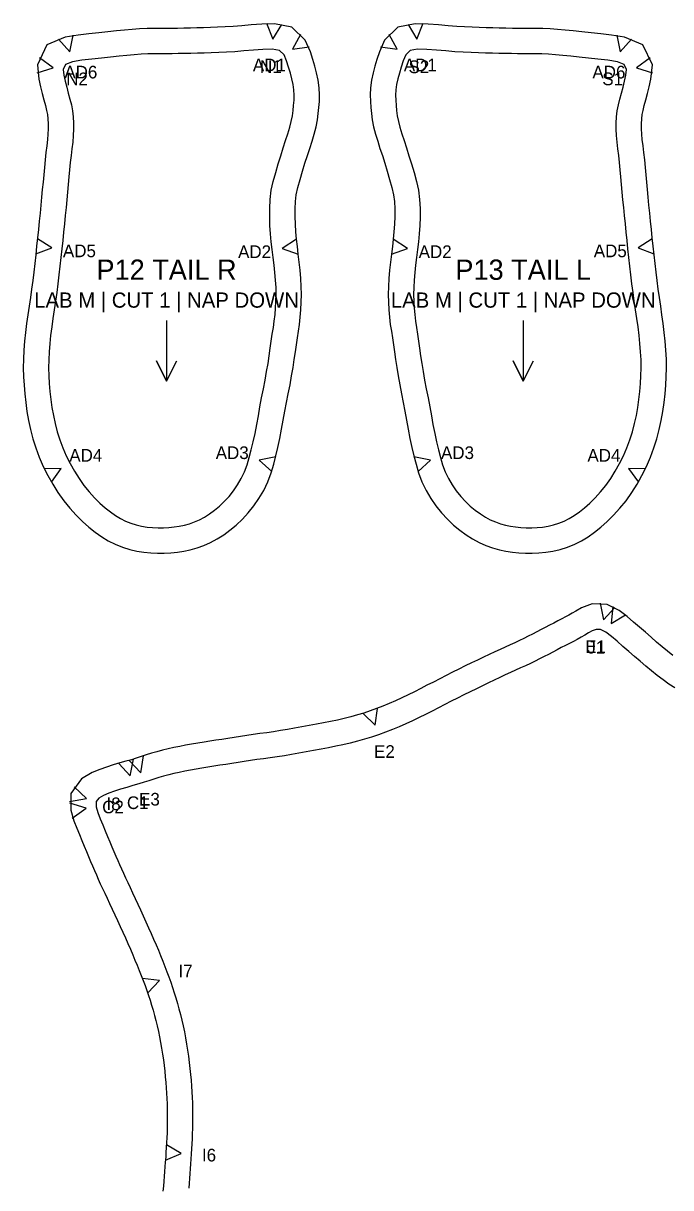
# Model space of a CAD drawing. Header units: millimetres. Extents: x 10 to 1500, y 0 to 642.
# Drawn here: x 1199 to 1326.7, y 265.4 to 495.2 of the extents above; entities that cross this region are included whole.
import ezdxf
from ezdxf.enums import TextEntityAlignment as Align

# ---------------------------------------------------------------- set-up
doc = ezdxf.new("R2010")
doc.units = ezdxf.units.MM
for name, color, linetype in [('CUT', 1, 'Continuous'), ('LABEL', 7, 'Continuous'), ('NOTCH', 3, 'Continuous'), ('STITCH_REF', 8, 'Continuous')]:
    doc.layers.add(name, color=color, linetype=linetype)

msp = doc.modelspace()

# ---------------------------------------------------------------- linework, layer by layer
at = {"layer": 'CUT'}
for points in [[(1203.62, 490.91), (1201.74, 486.99), (1202.04, 484.15), (1202.37, 482.62), (1202.69, 481.33), (1203.02, 480.09), (1203.33, 478.96), (1203.57, 478), (1203.72, 477.19), (1203.81, 476.35), (1203.85, 475.37), (1203.86, 474.35), (1203.83, 473.34), (1203.73, 472.26), (1203.59, 471.04), (1203.42, 469.67), (1203.26, 468.22), (1203.12, 466.76), (1202.99, 465.3), (1202.86, 463.84), (1202.72, 462.36), (1202.58, 460.85), (1202.43, 459.31), (1202.27, 457.74), (1202.1, 456.13), (1201.94, 454.5), (1201.77, 452.85), (1201.59, 451.19), (1201.41, 449.51), (1201.22, 447.81), (1201.02, 446.1), (1200.82, 444.41), (1200.61, 442.74), (1200.37, 441.07), (1200.11, 439.37), (1199.85, 437.65), (1199.62, 435.92), (1199.4, 434.19), (1199.21, 432.46), (1199.07, 430.71), (1198.98, 428.93), (1198.97, 427.17), (1199.01, 425.45), (1199.11, 423.75), (1199.25, 422.05), (1199.44, 420.33), (1199.69, 418.6), (1200, 416.83), (1200.39, 415.03), (1200.88, 413.2), (1201.45, 411.38), (1202.12, 409.55), (1202.91, 407.72), (1203.8, 405.94), (1204.77, 404.22), (1205.81, 402.57), (1206.94, 400.98), (1208.15, 399.48), (1209.39, 398.11), (1210.65, 396.86), (1211.91, 395.74), (1213.17, 394.75), (1214.43, 393.87), (1215.71, 393.09), (1217.07, 392.4), (1218.51, 391.81), (1219.96, 391.36), (1221.38, 391.04), (1222.76, 390.82), (1224.12, 390.68), (1225.45, 390.62), (1226.77, 390.63), (1228.08, 390.7), (1229.37, 390.83), (1230.63, 391.02), (1231.92, 391.28), (1233.26, 391.65), (1234.61, 392.14), (1235.93, 392.74), (1237.23, 393.44), (1238.5, 394.24), (1239.74, 395.15), (1240.97, 396.16), (1242.19, 397.31), (1243.36, 398.58), (1244.45, 399.95), (1245.46, 401.41), (1246.4, 403), (1247.22, 404.73), (1247.87, 406.47), (1248.37, 408.16), (1248.8, 409.82), (1249.21, 411.5), (1249.59, 413.26), (1249.94, 415.07), (1250.26, 416.87), (1250.57, 418.62), (1250.9, 420.34), (1251.25, 422.1), (1251.6, 423.86), (1251.91, 425.59), (1252.19, 427.25), (1252.43, 428.84), (1252.65, 430.34), (1252.85, 431.75), (1253.05, 433.09), (1253.25, 434.41), (1253.44, 435.77), (1253.61, 437.2), (1253.74, 438.66), (1253.81, 440.14), (1253.85, 441.65), (1253.82, 443.24), (1253.74, 444.85), (1253.6, 446.48), (1253.42, 448.08), (1253.23, 449.62), (1253.04, 451.12), (1252.87, 452.6), (1252.73, 454.05), (1252.64, 455.52), (1252.59, 457.04), (1252.58, 458.57), (1252.65, 460), (1252.83, 461.37), (1253.14, 462.8), (1253.57, 464.36), (1254.05, 465.98), (1254.54, 467.57), (1255.01, 469.07), (1255.48, 470.5), (1255.94, 471.9), (1256.37, 473.31), (1256.73, 474.75), (1257, 476.13), (1257.17, 477.38), (1257.3, 478.56), (1257.38, 479.75), (1257.41, 481.04), (1257.35, 482.47), (1257.15, 483.98), (1256.84, 485.42), (1256.47, 486.75), (1256.08, 488.06), (1255.6, 489.55), (1254.61, 491.85), (1251.96, 494.4), (1248.51, 495.1), (1246, 495.04), (1243.95, 494.88), (1242.06, 494.71), (1240.35, 494.57), (1238.79, 494.47), (1237.31, 494.4), (1235.88, 494.35), (1234.52, 494.3), (1233.23, 494.27), (1231.97, 494.26), (1230.63, 494.25), (1229.36, 494.19), (1228.27, 494.16), (1227.2, 494.15), (1226.06, 494.16), (1224.8, 494.17), (1223.39, 494.16), (1221.91, 494.08), (1220.45, 493.97), (1218.94, 493.84), (1217.35, 493.68), (1215.66, 493.5), (1213.85, 493.32), (1211.92, 493.11), (1209.82, 492.87), (1207.25, 492.43), (1203.62, 490.91)], [(1323.08, 486.99), (1321.2, 490.91), (1317.57, 492.43), (1315, 492.87), (1312.9, 493.11), (1310.98, 493.32), (1309.17, 493.5), (1307.48, 493.68), (1305.88, 493.84), (1304.38, 493.97), (1302.92, 494.08), (1301.44, 494.16), (1300.02, 494.17), (1298.77, 494.16), (1297.62, 494.15), (1296.55, 494.16), (1295.47, 494.19), (1294.2, 494.25), (1292.86, 494.26), (1291.6, 494.27), (1290.31, 494.3), (1288.94, 494.35), (1287.51, 494.4), (1286.03, 494.47), (1284.48, 494.57), (1282.77, 494.71), (1280.88, 494.88), (1278.83, 495.04), (1276.31, 495.1), (1272.87, 494.4), (1270.22, 491.85), (1269.23, 489.55), (1268.74, 488.06), (1268.35, 486.75), (1267.99, 485.42), (1267.68, 483.98), (1267.47, 482.47), (1267.41, 481.04), (1267.45, 479.75), (1267.53, 478.56), (1267.65, 477.38), (1267.83, 476.13), (1268.09, 474.75), (1268.46, 473.31), (1268.89, 471.9), (1269.34, 470.5), (1269.81, 469.07), (1270.29, 467.57), (1270.77, 465.98), (1271.25, 464.36), (1271.68, 462.8), (1272, 461.37), (1272.18, 460), (1272.25, 458.57), (1272.24, 457.04), (1272.19, 455.52), (1272.09, 454.05), (1271.95, 452.6), (1271.79, 451.12), (1271.6, 449.62), (1271.41, 448.08), (1271.23, 446.48), (1271.09, 444.85), (1271, 443.24), (1270.98, 441.65), (1271.01, 440.14), (1271.09, 438.66), (1271.21, 437.2), (1271.38, 435.77), (1271.58, 434.41), (1271.78, 433.09), (1271.98, 431.75), (1272.18, 430.34), (1272.4, 428.84), (1272.64, 427.25), (1272.92, 425.59), (1273.23, 423.86), (1273.57, 422.1), (1273.93, 420.34), (1274.26, 418.62), (1274.57, 416.87), (1274.88, 415.07), (1275.24, 413.26), (1275.62, 411.5), (1276.02, 409.82), (1276.45, 408.16), (1276.96, 406.47), (1277.6, 404.73), (1278.42, 403), (1279.37, 401.41), (1280.37, 399.95), (1281.46, 398.58), (1282.63, 397.31), (1283.85, 396.16), (1285.09, 395.15), (1286.33, 394.24), (1287.6, 393.44), (1288.9, 392.74), (1290.22, 392.14), (1291.57, 391.65), (1292.9, 391.28), (1294.19, 391.02), (1295.46, 390.83), (1296.75, 390.7), (1298.05, 390.63), (1299.37, 390.62), (1300.71, 390.68), (1302.07, 390.82), (1303.45, 391.04), (1304.86, 391.36), (1306.32, 391.81), (1307.76, 392.4), (1309.12, 393.09), (1310.4, 393.87), (1311.66, 394.75), (1312.92, 395.74), (1314.18, 396.86), (1315.43, 398.11), (1316.68, 399.48), (1317.88, 400.98), (1319.01, 402.57), (1320.06, 404.22), (1321.03, 405.94), (1321.92, 407.72), (1322.7, 409.55), (1323.37, 411.38), (1323.95, 413.2), (1324.43, 415.03), (1324.83, 416.83), (1325.14, 418.6), (1325.39, 420.33), (1325.58, 422.05), (1325.72, 423.75), (1325.81, 425.45), (1325.86, 427.17), (1325.85, 428.93), (1325.76, 430.71), (1325.61, 432.46), (1325.43, 434.19), (1325.21, 435.92), (1324.97, 437.65), (1324.72, 439.37), (1324.46, 441.07), (1324.22, 442.74), (1324.01, 444.41), (1323.8, 446.1), (1323.61, 447.81), (1323.42, 449.51), (1323.24, 451.19), (1323.06, 452.85), (1322.89, 454.5), (1322.72, 456.13), (1322.56, 457.74), (1322.4, 459.31), (1322.25, 460.85), (1322.1, 462.36), (1321.97, 463.84), (1321.84, 465.3), (1321.71, 466.76), (1321.57, 468.22), (1321.41, 469.67), (1321.24, 471.04), (1321.09, 472.26), (1321, 473.34), (1320.96, 474.35), (1320.97, 475.37), (1321.02, 476.35), (1321.1, 477.19), (1321.25, 478), (1321.49, 478.96), (1321.81, 480.09), (1322.14, 481.33), (1322.45, 482.62), (1322.79, 484.15), (1323.08, 486.99)]]:
    msp.add_lwpolyline(points, close=True, dxfattribs=at)
msp.add_lwpolyline([(1327.12, 370.46), (1326.06, 371.3), (1325, 372.17), (1323.92, 373.09), (1322.82, 374.04), (1321.71, 375.01), (1320.57, 376.01), (1319.39, 377.03), (1318.1, 378.11), (1316.5, 379.31), (1314.14, 380.48), (1311.19, 380.62), (1309.1, 379.83), (1308.01, 379.21), (1307.28, 378.79), (1306.62, 378.41), (1305.93, 378.04), (1305.19, 377.65), (1304.41, 377.25), (1303.61, 376.84), (1302.79, 376.41), (1301.95, 375.97), (1301.11, 375.53), (1300.28, 375.09), (1299.44, 374.66), (1298.6, 374.23), (1297.74, 373.8), (1296.86, 373.38), (1295.95, 372.95), (1295.01, 372.52), (1294.03, 372.08), (1293.02, 371.61), (1291.97, 371.13), (1290.87, 370.63), (1289.74, 370.1), (1288.57, 369.54), (1287.37, 368.96), (1286.14, 368.36), (1284.9, 367.74), (1283.66, 367.11), (1282.41, 366.48), (1281.14, 365.84), (1279.87, 365.19), (1278.61, 364.55), (1277.37, 363.91), (1276.12, 363.29), (1274.87, 362.67), (1273.63, 362.08), (1272.4, 361.51), (1271.16, 360.96), (1269.92, 360.44), (1268.67, 359.96), (1267.42, 359.5), (1266.15, 359.08), (1264.88, 358.69), (1263.6, 358.33), (1262.3, 358), (1260.97, 357.69), (1259.6, 357.4), (1258.21, 357.13), (1256.79, 356.86), (1255.34, 356.59), (1253.89, 356.33), (1252.46, 356.07), (1251.07, 355.83), (1249.69, 355.6), (1248.33, 355.4), (1246.99, 355.2), (1245.66, 355.01), (1244.35, 354.83), (1243.07, 354.64), (1241.8, 354.45), (1240.56, 354.26), (1239.34, 354.07), (1238.15, 353.88), (1236.97, 353.7), (1235.8, 353.52), (1234.62, 353.34), (1233.4, 353.15), (1232.18, 352.94), (1230.99, 352.72), (1229.84, 352.5), (1228.68, 352.26), (1227.54, 352), (1226.42, 351.72), (1225.33, 351.43), (1224.25, 351.13), (1223.21, 350.8), (1222.21, 350.48), (1221.26, 350.17), (1220.31, 349.87), (1219.23, 349.56), (1218.01, 349.22), (1216.7, 348.83), (1215.39, 348.41), (1214.07, 347.94), (1212.57, 347.33), (1210.44, 346.11), (1208.35, 343.23), (1208.32, 339.88), (1208.96, 337.79), (1209.53, 336.35), (1210.04, 335.11), (1210.52, 333.93), (1210.99, 332.82), (1211.43, 331.76), (1211.85, 330.76), (1212.25, 329.81), (1212.63, 328.9), (1213, 328.02), (1213.38, 327.16), (1213.76, 326.29), (1214.16, 325.4), (1214.58, 324.48), (1215.03, 323.52), (1215.5, 322.52), (1216, 321.47), (1216.51, 320.38), (1217.03, 319.26), (1217.56, 318.12), (1218.09, 316.97), (1218.61, 315.83), (1219.11, 314.69), (1219.61, 313.57), (1220.09, 312.47), (1220.55, 311.38), (1221, 310.32), (1221.44, 309.29), (1221.85, 308.27), (1222.25, 307.27), (1222.63, 306.27), (1223, 305.29), (1223.34, 304.32), (1223.67, 303.35), (1223.98, 302.39), (1224.28, 301.42), (1224.57, 300.43), (1224.85, 299.41), (1225.12, 298.38), (1225.38, 297.32), (1225.62, 296.26), (1225.85, 295.18), (1226.06, 294.07), (1226.25, 292.93), (1226.44, 291.79), (1226.6, 290.65), (1226.75, 289.53), (1226.88, 288.41), (1226.99, 287.3), (1227.09, 286.2), (1227.17, 285.11), (1227.24, 284.04), (1227.29, 283), (1227.33, 281.99), (1227.36, 280.99), (1227.37, 280.03), (1227.37, 279.08), (1227.36, 278.13), (1227.34, 277.19), (1227.32, 276.24), (1227.28, 275.27), (1227.23, 274.31), (1227.18, 273.34), (1227.12, 272.37), (1227.06, 271.41), (1226.99, 270.46), (1226.92, 269.52), (1226.85, 268.59), (1226.77, 267.65), (1226.7, 266.71), (1226.61, 265.74), (1226.53, 264.75)], dxfattribs=at)
at = {"layer": 'LABEL'}
for points in [[(1227.23, 436.57), (1227.23, 424.57), (1225.23, 428.57), (1227.23, 424.57), (1229.23, 428.57)], [(1297.6, 436.57), (1297.6, 424.57), (1295.6, 428.57), (1297.6, 424.57), (1299.6, 428.57)]]:
    msp.add_lwpolyline(points, dxfattribs=at)
at = {"layer": 'NOTCH'}
for points in [[(1246.96, 495.19), (1248.23, 492.09), (1249.95, 494.96)], [(1274.88, 494.96), (1276.6, 492.09), (1277.87, 495.19)], [(1205.89, 492.03), (1208.13, 489.53), (1208.78, 492.82)], [(1253.69, 493.01), (1252.06, 490.08), (1255.38, 490.54)], [(1269.44, 490.54), (1272.76, 490.08), (1271.14, 493.01)], [(1316.05, 492.82), (1316.7, 489.53), (1318.94, 492.03)], [(1201.69, 485.4), (1204.89, 486.41), (1202.16, 488.36)], [(1322.67, 488.36), (1319.94, 486.41), (1323.14, 485.4)], [(1201.43, 449.7), (1204.57, 450.87), (1201.75, 452.68)], [(1323.07, 452.68), (1320.25, 450.87), (1323.4, 449.7)], [(1252.86, 452.61), (1250.06, 450.76), (1253.22, 449.63)], [(1271.61, 449.63), (1274.76, 450.76), (1271.96, 452.61)], [(1248.78, 409.61), (1245.48, 408.97), (1247.97, 406.72)], [(1276.86, 406.72), (1279.34, 408.97), (1276.05, 409.61)], [(1204.5, 404.61), (1206.45, 407.35), (1203.09, 407.26)], [(1321.73, 407.26), (1318.38, 407.35), (1320.32, 404.61)], [(1312.81, 380.76), (1313.41, 377.46), (1315.69, 379.92)], [(1315.26, 380.07), (1314.94, 376.73), (1317.8, 378.47)], [(1266, 359.01), (1268.41, 356.67), (1268.83, 360)], [(1217.79, 349.15), (1220.05, 346.67), (1220.68, 349.97)], [(1219.84, 349.71), (1222.18, 347.31), (1222.69, 350.62)], [(1208.11, 341.65), (1211.42, 342.18), (1209.01, 344.51)], [(1208.63, 338.33), (1211.35, 340.29), (1208.15, 341.29)], [(1223.51, 303.88), (1225.82, 306.31), (1222.49, 306.7)], [(1227.03, 270.87), (1230.12, 272.18), (1227.22, 273.87)]]:
    msp.add_lwpolyline(points, dxfattribs=at)
at = {"layer": 'STITCH_REF'}
for points in [[(1207.31, 487.03), (1206.86, 486.1), (1206.98, 484.95), (1207.24, 483.76), (1207.53, 482.57), (1207.85, 481.4), (1208.17, 480.23), (1208.46, 479.07), (1208.68, 477.9), (1208.8, 476.71), (1208.85, 475.51), (1208.87, 474.28), (1208.82, 473.03), (1208.71, 471.75), (1208.55, 470.44), (1208.39, 469.09), (1208.23, 467.71), (1208.1, 466.3), (1207.97, 464.86), (1207.84, 463.39), (1207.7, 461.89), (1207.56, 460.37), (1207.4, 458.81), (1207.24, 457.23), (1207.08, 455.62), (1206.91, 453.99), (1206.74, 452.33), (1206.56, 450.65), (1206.38, 448.96), (1206.19, 447.25), (1205.99, 445.52), (1205.78, 443.8), (1205.56, 442.07), (1205.31, 440.34), (1205.05, 438.63), (1204.8, 436.94), (1204.57, 435.26), (1204.36, 433.61), (1204.19, 431.98), (1204.06, 430.38), (1203.98, 428.79), (1203.97, 427.22), (1204.01, 425.65), (1204.1, 424.09), (1204.22, 422.53), (1204.4, 420.97), (1204.62, 419.39), (1204.9, 417.8), (1205.25, 416.2), (1205.68, 414.6), (1206.19, 413), (1206.77, 411.4), (1207.45, 409.82), (1208.21, 408.29), (1209.06, 406.8), (1209.96, 405.36), (1210.93, 404), (1211.96, 402.73), (1213.01, 401.56), (1214.07, 400.51), (1215.12, 399.58), (1216.15, 398.77), (1217.16, 398.06), (1218.15, 397.46), (1219.16, 396.94), (1220.19, 396.52), (1221.25, 396.19), (1222.32, 395.95), (1223.4, 395.78), (1224.48, 395.67), (1225.56, 395.62), (1226.64, 395.63), (1227.7, 395.68), (1228.74, 395.79), (1229.75, 395.94), (1230.75, 396.15), (1231.73, 396.42), (1232.72, 396.78), (1233.71, 397.23), (1234.7, 397.76), (1235.69, 398.38), (1236.68, 399.1), (1237.66, 399.92), (1238.63, 400.83), (1239.57, 401.84), (1240.44, 402.93), (1241.24, 404.1), (1241.98, 405.35), (1242.61, 406.68), (1243.12, 408.06), (1243.56, 409.51), (1243.95, 411.03), (1244.33, 412.62), (1244.69, 414.27), (1245.03, 415.99), (1245.34, 417.74), (1245.65, 419.52), (1245.99, 421.31), (1246.35, 423.07), (1246.68, 424.78), (1246.98, 426.45), (1247.25, 428.05), (1247.48, 429.58), (1247.7, 431.06), (1247.9, 432.47), (1248.1, 433.83), (1248.3, 435.14), (1248.49, 436.43), (1248.64, 437.71), (1248.75, 439), (1248.82, 440.32), (1248.85, 441.67), (1248.83, 443.07), (1248.75, 444.51), (1248.62, 445.98), (1248.46, 447.48), (1248.26, 449), (1248.08, 450.53), (1247.9, 452.08), (1247.75, 453.65), (1247.64, 455.27), (1247.59, 456.95), (1247.58, 458.67), (1247.66, 460.45), (1247.9, 462.24), (1248.29, 464), (1248.77, 465.74), (1249.27, 467.43), (1249.76, 469.05), (1250.25, 470.6), (1250.73, 472.05), (1251.17, 473.4), (1251.55, 474.66), (1251.85, 475.84), (1252.06, 476.94), (1252.21, 477.99), (1252.31, 479), (1252.38, 479.99), (1252.41, 480.99), (1252.37, 482.03), (1252.22, 483.12), (1251.98, 484.23), (1251.67, 485.38), (1251.31, 486.56), (1250.91, 487.78), (1250.41, 488.95), (1249.54, 489.79), (1248.07, 490.09), (1246.25, 490.04), (1244.36, 489.9), (1242.49, 489.73), (1240.71, 489.58), (1239.06, 489.48), (1237.53, 489.41), (1236.06, 489.35), (1234.66, 489.3), (1233.31, 489.27), (1232.01, 489.26), (1230.76, 489.25), (1229.55, 489.2), (1228.37, 489.16), (1227.19, 489.15), (1226.01, 489.16), (1224.8, 489.17), (1223.54, 489.16), (1222.23, 489.09), (1220.86, 488.99), (1219.41, 488.86), (1217.86, 488.71), (1216.18, 488.53), (1214.37, 488.34), (1212.48, 488.14), (1210.53, 487.92), (1208.65, 487.6), (1207.31, 487.03)], [(1317.96, 486.1), (1317.52, 487.03), (1316.17, 487.6), (1314.3, 487.92), (1312.35, 488.14), (1310.46, 488.34), (1308.65, 488.53), (1306.97, 488.71), (1305.41, 488.86), (1303.97, 488.99), (1302.6, 489.09), (1301.29, 489.16), (1300.03, 489.17), (1298.82, 489.16), (1297.63, 489.15), (1296.46, 489.16), (1295.28, 489.2), (1294.07, 489.25), (1292.81, 489.26), (1291.51, 489.27), (1290.17, 489.3), (1288.76, 489.35), (1287.3, 489.41), (1285.76, 489.48), (1284.11, 489.58), (1282.33, 489.73), (1280.47, 489.9), (1278.57, 490.04), (1276.75, 490.09), (1275.29, 489.79), (1274.42, 488.95), (1273.91, 487.78), (1273.52, 486.56), (1273.16, 485.38), (1272.85, 484.23), (1272.61, 483.12), (1272.46, 482.03), (1272.42, 480.99), (1272.44, 479.99), (1272.51, 479), (1272.62, 477.99), (1272.76, 476.94), (1272.97, 475.84), (1273.27, 474.66), (1273.66, 473.4), (1274.1, 472.05), (1274.57, 470.6), (1275.06, 469.05), (1275.56, 467.43), (1276.06, 465.74), (1276.54, 464), (1276.93, 462.24), (1277.16, 460.45), (1277.25, 458.67), (1277.24, 456.95), (1277.18, 455.27), (1277.08, 453.65), (1276.93, 452.08), (1276.75, 450.53), (1276.56, 449), (1276.37, 447.48), (1276.2, 445.98), (1276.08, 444.51), (1276, 443.07), (1275.98, 441.67), (1276.01, 440.32), (1276.08, 439), (1276.19, 437.71), (1276.34, 436.43), (1276.53, 435.14), (1276.72, 433.83), (1276.93, 432.47), (1277.13, 431.06), (1277.34, 429.58), (1277.58, 428.05), (1277.84, 426.45), (1278.14, 424.78), (1278.48, 423.07), (1278.83, 421.31), (1279.18, 419.52), (1279.49, 417.74), (1279.8, 415.99), (1280.13, 414.27), (1280.49, 412.62), (1280.87, 411.03), (1281.27, 409.51), (1281.7, 408.06), (1282.21, 406.68), (1282.84, 405.35), (1283.58, 404.1), (1284.39, 402.93), (1285.26, 401.84), (1286.19, 400.83), (1287.16, 399.92), (1288.15, 399.1), (1289.14, 398.38), (1290.13, 397.76), (1291.11, 397.23), (1292.1, 396.78), (1293.09, 396.42), (1294.08, 396.15), (1295.07, 395.94), (1296.09, 395.79), (1297.13, 395.68), (1298.19, 395.63), (1299.27, 395.62), (1300.35, 395.67), (1301.43, 395.78), (1302.5, 395.95), (1303.57, 396.19), (1304.63, 396.52), (1305.67, 396.94), (1306.67, 397.46), (1307.67, 398.06), (1308.68, 398.77), (1309.71, 399.58), (1310.75, 400.51), (1311.81, 401.56), (1312.87, 402.73), (1313.89, 404), (1314.86, 405.36), (1315.77, 406.8), (1316.61, 408.29), (1317.38, 409.82), (1318.05, 411.4), (1318.64, 413), (1319.15, 414.6), (1319.57, 416.2), (1319.92, 417.8), (1320.2, 419.39), (1320.43, 420.97), (1320.6, 422.53), (1320.73, 424.09), (1320.82, 425.65), (1320.86, 427.22), (1320.85, 428.79), (1320.77, 430.38), (1320.64, 431.98), (1320.46, 433.61), (1320.25, 435.26), (1320.02, 436.94), (1319.77, 438.63), (1319.51, 440.34), (1319.27, 442.07), (1319.04, 443.8), (1318.84, 445.52), (1318.64, 447.25), (1318.45, 448.96), (1318.26, 450.65), (1318.09, 452.33), (1317.91, 453.99), (1317.75, 455.62), (1317.58, 457.23), (1317.42, 458.81), (1317.27, 460.37), (1317.12, 461.89), (1316.99, 463.39), (1316.86, 464.86), (1316.73, 466.3), (1316.59, 467.71), (1316.44, 469.09), (1316.28, 470.44), (1316.12, 471.75), (1316.01, 473.03), (1315.96, 474.28), (1315.97, 475.51), (1316.03, 476.71), (1316.15, 477.9), (1316.37, 479.07), (1316.66, 480.23), (1316.98, 481.4), (1317.29, 482.57), (1317.58, 483.76), (1317.85, 484.95), (1317.96, 486.1)]]:
    msp.add_lwpolyline(points, close=True, dxfattribs=at)
msp.add_lwpolyline([(1327.53, 364.02), (1326.35, 364.8), (1325.19, 365.64), (1324.05, 366.51), (1322.92, 367.41), (1321.79, 368.34), (1320.67, 369.29), (1319.55, 370.26), (1318.42, 371.24), (1317.28, 372.24), (1316.14, 373.23), (1314.99, 374.2), (1313.87, 375.04), (1312.86, 375.54), (1311.99, 375.58), (1311.23, 375.29), (1310.5, 374.88), (1309.77, 374.45), (1309.03, 374.03), (1308.27, 373.62), (1307.5, 373.22), (1306.71, 372.81), (1305.91, 372.4), (1305.91, 372.4), (1305.1, 371.98), (1304.28, 371.55), (1303.44, 371.11), (1302.59, 370.66), (1301.72, 370.21), (1300.84, 369.76), (1299.93, 369.31), (1299.01, 368.87), (1298.06, 368.42), (1297.09, 367.98), (1296.11, 367.53), (1295.09, 367.06), (1294.05, 366.59), (1292.98, 366.09), (1291.88, 365.58), (1290.73, 365.03), (1289.56, 364.46), (1288.36, 363.87), (1287.14, 363.27), (1285.9, 362.65), (1284.66, 362.02), (1283.41, 361.39), (1282.15, 360.74), (1280.89, 360.1), (1279.62, 359.45), (1278.35, 358.81), (1277.06, 358.18), (1275.76, 357.55), (1274.45, 356.95), (1273.13, 356.36), (1271.79, 355.81), (1270.43, 355.28), (1269.06, 354.78), (1267.69, 354.32), (1266.29, 353.89), (1264.89, 353.5), (1263.47, 353.14), (1262.04, 352.81), (1260.61, 352.51), (1259.16, 352.22), (1257.71, 351.94), (1256.25, 351.67), (1254.79, 351.41), (1253.33, 351.14), (1251.89, 350.89), (1250.47, 350.66), (1249.07, 350.45), (1247.7, 350.25), (1246.36, 350.06), (1245.06, 349.88), (1243.79, 349.69), (1242.55, 349.51), (1241.33, 349.32), (1240.12, 349.13), (1238.92, 348.94), (1237.73, 348.76), (1236.55, 348.58), (1235.37, 348.4), (1234.2, 348.22), (1233.06, 348.02), (1231.93, 347.81), (1230.83, 347.6), (1229.75, 347.37), (1228.69, 347.13), (1227.66, 346.88), (1226.66, 346.61), (1225.68, 346.33), (1224.72, 346.04), (1223.76, 345.73), (1222.79, 345.41), (1221.74, 345.08), (1220.6, 344.75), (1219.39, 344.41), (1218.17, 344.05), (1216.99, 343.67), (1215.84, 343.27), (1214.77, 342.83), (1213.86, 342.31), (1213.33, 341.59), (1213.32, 340.6), (1213.68, 339.44), (1214.16, 338.22), (1214.66, 337.02), (1215.14, 335.85), (1215.61, 334.74), (1216.05, 333.68), (1216.46, 332.68), (1216.86, 331.74), (1217.23, 330.85), (1217.6, 330), (1217.96, 329.16), (1218.33, 328.32), (1218.71, 327.47), (1219.12, 326.58), (1219.56, 325.64), (1220.03, 324.65), (1220.52, 323.6), (1221.03, 322.51), (1221.56, 321.37), (1222.1, 320.21), (1222.64, 319.04), (1223.17, 317.87), (1223.69, 316.72), (1224.19, 315.57), (1224.67, 314.45), (1225.15, 313.35), (1225.61, 312.27), (1226.06, 311.2), (1226.49, 310.14), (1226.91, 309.08), (1227.31, 308.03), (1227.7, 306.99), (1228.07, 305.96), (1228.42, 304.92), (1228.75, 303.89), (1229.07, 302.85), (1229.38, 301.79), (1229.67, 300.71), (1229.96, 299.61), (1230.24, 298.48), (1230.51, 297.33), (1230.75, 296.15), (1230.98, 294.96), (1231.18, 293.75), (1231.38, 292.54), (1231.55, 291.34), (1231.71, 290.14), (1231.85, 288.95), (1231.97, 287.77), (1232.07, 286.6), (1232.16, 285.46), (1232.23, 284.33), (1232.29, 283.23), (1232.33, 282.15), (1232.36, 281.1), (1232.37, 280.07), (1232.37, 279.06), (1232.36, 278.06), (1232.34, 277.06), (1232.31, 276.06), (1232.27, 275.06), (1232.23, 274.06), (1232.17, 273.05), (1232.11, 272.06), (1232.05, 271.07), (1231.98, 270.1), (1231.91, 269.14), (1231.83, 268.19), (1231.76, 267.24), (1231.68, 266.29), (1231.6, 265.32)], dxfattribs=at)

# ---------------------------------------------------------------- texts
at = {"layer": 'LABEL'}
for s, height, p in [('AD1', 2.5, (1247.52, 486.97)), ('N1', 2.5, (1247.81, 486.6)), ('AD1', 2.5, (1277.3, 486.97)), ('S2', 2.5, (1277.02, 486.6)), ('AD6', 2.5, (1210.32, 485.56)), ('N2', 2.5, (1209.58, 484.22)), ('AD6', 2.5, (1314.51, 485.56)), ('S1', 2.5, (1315.25, 484.22)), ('AD5', 2.5, (1210.04, 450.28)), ('AD2', 2.5, (1244.6, 450.12)), ('AD2', 2.5, (1280.23, 450.12)), ('AD5', 2.5, (1314.78, 450.28)), ('P12 TAIL R', 4, (1227.23, 446.57)), ('P13 TAIL L', 4, (1297.6, 446.57)), ('LAB M | CUT 1 | NAP DOWN', 3, (1227.23, 440.57)), ('LAB M | CUT 1 | NAP DOWN', 3, (1297.6, 440.57)), ('AD3', 2.5, (1240.19, 410.45)), ('AD3', 2.5, (1284.64, 410.45)), ('AD4', 2.5, (1211.3, 409.93)), ('AD4', 2.5, (1313.52, 409.93)), ('E1', 2.5, (1311.88, 372.18)), ('J1', 2.5, (1312.01, 372.07)), ('E2', 2.5, (1270.22, 351.48)), ('I8', 2.5, (1216.78, 341.16)), ('C1', 2.5, (1221.55, 341.38)), ('E3', 2.5, (1223.86, 342.07)), ('C2', 2.5, (1216.67, 340.54)), ('I7', 2.5, (1230.99, 308.19)), ('I6', 2.5, (1235.61, 271.84))]:
    msp.add_text(s, height=height, dxfattribs=at).set_placement(p, align=Align.MIDDLE_CENTER)

doc.saveas('drawing.dxf')
